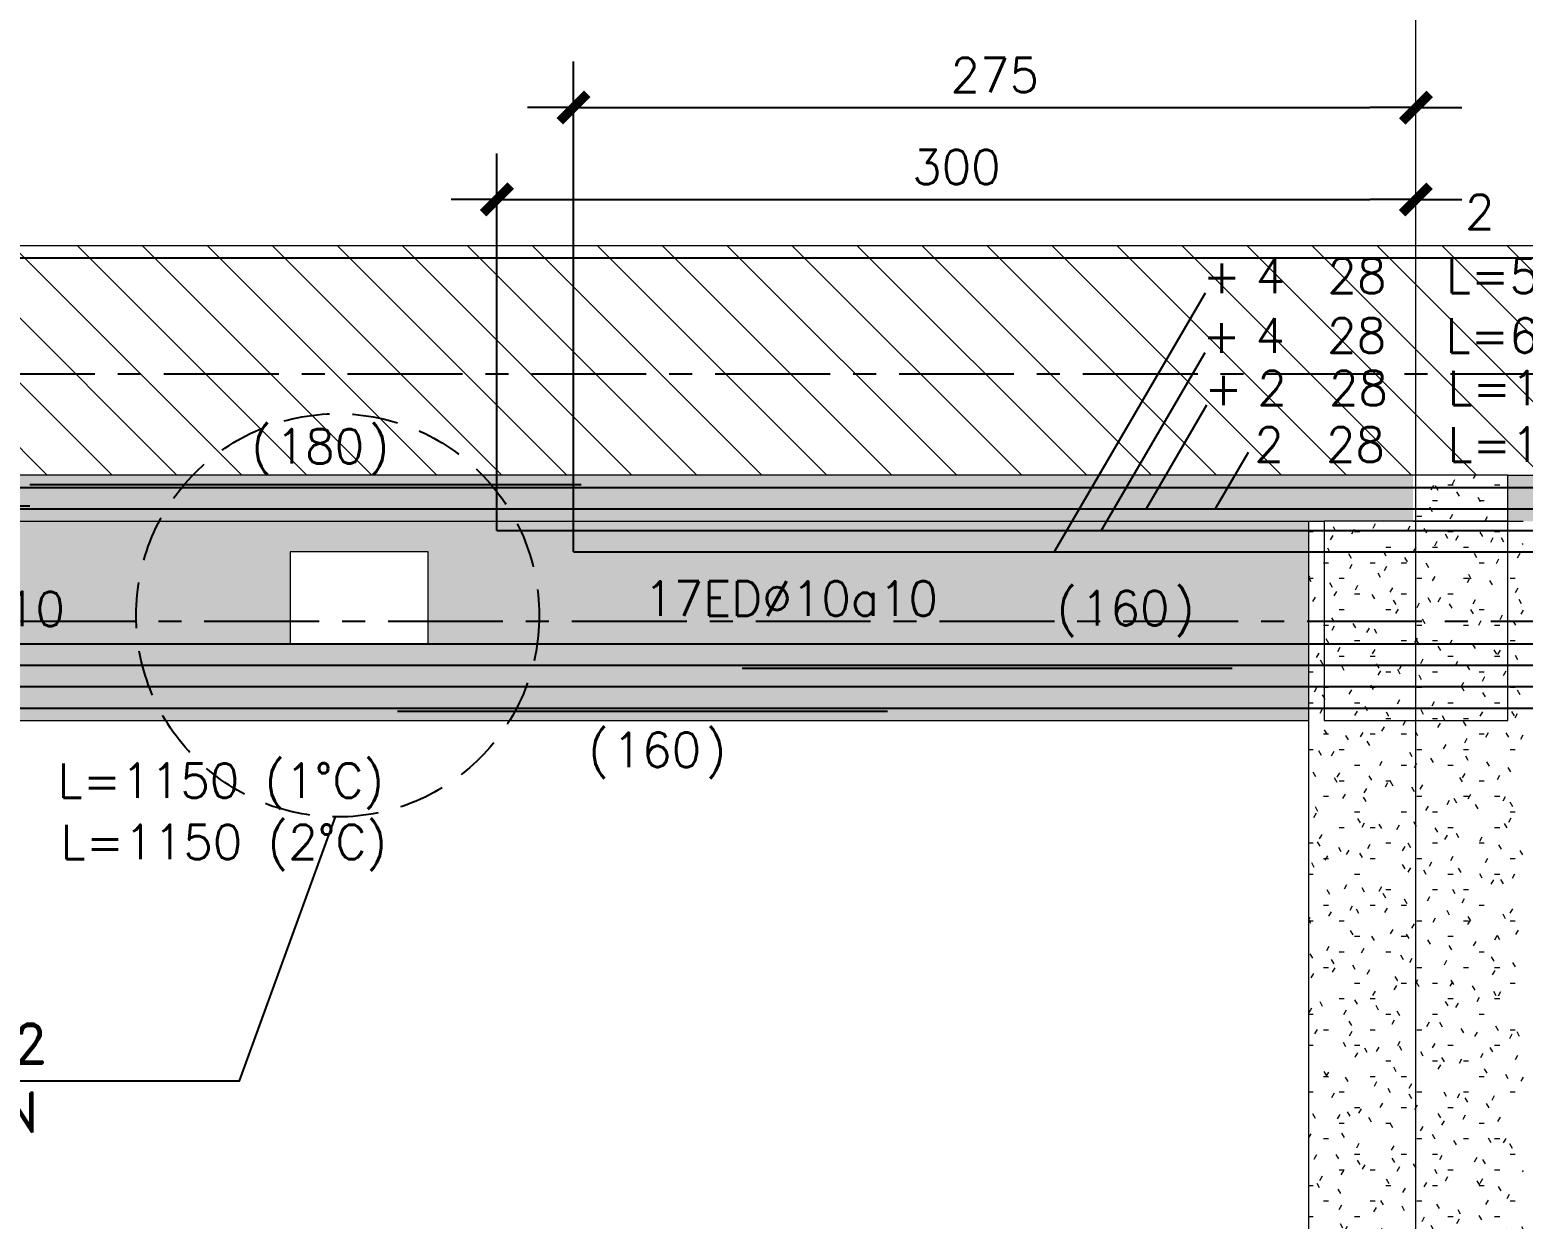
# Model space of a CAD drawing. Extents: x -58 to 5689, y 66 to 4123.
# Drawn here: x 2934.4 to 3421.9, y 3172.4 to 3560.6 of the extents above; entities that cross this region are included whole.
import ezdxf
from ezdxf.enums import TextEntityAlignment as Align
from ezdxf.xclip import XClip

# ---------------------------------------------------------------- set-up
doc = ezdxf.new("R2010")
doc.units = 0
doc.header["$LTSCALE"] = 30
doc.header["$MEASUREMENT"] = 0
doc.header["$XCLIPFRAME"] = 0
for name, pattern in [("EJE3-3'$0$CENTER", [2, 1.25, -0.25, 0.25, -0.25]), ("EJE3-3'$0$DASHED", [0.75, 0.5, -0.25]), ("EJE3-3'$0$RLE-PROYECCION", [0.71438, 0.47625, -0.23813])]:
    doc.linetypes.add(name, pattern=pattern)
doc.layers.get('0').update_dxf_attribs({"linetype": 'CONTINUOUS'})
for name, color, linetype in [("EJE3-3'$0$CORTES", 5, 'CONTINUOUS'), ("EJE3-3'$0$RLA-CONTORNOS", 3, 'CONTINUOUS'), ("EJE3-3'$0$RLA-FE", 7, 'CONTINUOUS'), ("EJE3-3'$0$RLA-TEXTOS-FE", 9, 'CONTINUOUS')]:
    doc.layers.add(name, color=color, linetype=linetype)
doc.layers.add("EJE3-3'$0$RLA-ACHURADO", color=30, linetype="EJE3-3'$0$RLE-PROYECCION", lineweight=15, transparency=0.7)
doc.layers.add("EJE3-3'$0$RLA-CONTORNO", color=30, linetype='CONTINUOUS', lineweight=15)
doc.layers.add("EJE3-3'$0$RLA-EJES", color=1, linetype='CONTINUOUS', lineweight=9)
doc.styles.add("EJE3-3'$0$RomanD", font='romand.shx', dxfattribs={"height": 31.5})
doc.styles.add("EJE3-3'$0$RomanS", font='romans.shx', dxfattribs={"height": 11.25})
doc.dimstyles.new("EJE3-3'$0$ING50", dxfattribs={"dimscale": 50, "dimtxt": 0.27, "dimasz": 0.3, "dimexe": 0, "dimexo": 0, "dimgap": 0.1, "dimtad": 1, "dimdec": 1, "dimzin": 12, "dimdsep": 46, "dimtxsty": "EJE3-3'$0$RomanS", "dimblk": "EJE3-3'$0$TICK1", "dimblk1": "EJE3-3'$0$TICK1", "dimblk2": "EJE3-3'$0$TICK1", "dimcen": 0.09, "dimclrd": 2, "dimclre": 1, "dimclrt": 3, "dimadec": 0, "dimazin": 0, "dimtfac": 1, "dimtdec": 0, "dimtix": 1, "dimtmove": 2, "dimatfit": 3, "dimldrblk": "EJE3-3'$0$TICK1", "dimfxl": 0, "dimfxlon": 1, "dimtolj": 1, "dimtzin": 0, "dimarcsym": 0})
pattern_1 = [(0, (-1824.927, -1302.188), (20.32, 5.08), [1.676, -13.564, 1.676, -13.564, -81.28]), (0, (-1824.927, -1302.188), (20.32, 5.08), [-30.48, 1.676, -28.804, 1.676, -13.564, -35.56]), (0, (-1824.927, -1302.188), (20.32, 5.08), [-76.2, 1.676, -8.484, 1.676, -23.724]), (120, (-1817.307, -1299.648), (-14.559409, 15.057636), [1.676, -13.564, 1.676, -13.564, -81.28]), (120, (-1817.307, -1299.648), (-14.559409, 15.057636), [-30.48, 1.676, -28.804, 1.676, -13.564, -35.56]), (120, (-1817.307, -1299.648), (-14.559409, 15.057636), [-76.2, 1.676, -8.484, 1.676, -23.724]), (240, (-1814.767, -1289.488), (-5.760591, -20.137636), [1.676, -13.564, 1.676, -13.564, -81.28]), (240, (-1814.767, -1289.488), (-5.760591, -20.137636), [-30.48, 1.676, -28.804, 1.676, -13.564, -35.56]), (240, (-1814.767, -1289.488), (-5.760591, -20.137636), [-76.2, 1.676, -8.484, 1.676, -23.724])]
pattern_2 = [(0, (-1824.926, -1302.188), (20.32, 5.08), [1.676, -13.564, 1.676, -13.564, -81.28]), (0, (-1824.926, -1302.188), (20.32, 5.08), [-30.48, 1.676, -28.804, 1.676, -13.564, -35.56]), (0, (-1824.926, -1302.188), (20.32, 5.08), [-76.2, 1.676, -8.484, 1.676, -23.724]), (120, (-1817.306, -1299.648), (-14.559409, 15.057636), [1.676, -13.564, 1.676, -13.564, -81.28]), (120, (-1817.306, -1299.648), (-14.559409, 15.057636), [-30.48, 1.676, -28.804, 1.676, -13.564, -35.56]), (120, (-1817.306, -1299.648), (-14.559409, 15.057636), [-76.2, 1.676, -8.484, 1.676, -23.724]), (240, (-1814.766, -1289.488), (-5.760591, -20.137636), [1.676, -13.564, 1.676, -13.564, -81.28]), (240, (-1814.766, -1289.488), (-5.760591, -20.137636), [-30.48, 1.676, -28.804, 1.676, -13.564, -35.56]), (240, (-1814.766, -1289.488), (-5.760591, -20.137636), [-76.2, 1.676, -8.484, 1.676, -23.724])]
pattern_3 = [(315, (-1824.927, -1302.188), (10.6066, 10.6066), [])]

# ---------------------------------------------------------------- blocks, each defined once
blk = doc.blocks.new('*U181')
at = {"layer": "EJE3-3'$0$RLA-FE"}
for p, q in [((0, 0), (1118.21, 0)), ((1118.21, 0), (1168.21, 0)), ((1168.21, 0), (1200, 0)), ((1200, 0), (1200, 0))]:
    blk.add_line(p, q, dxfattribs=at)
at = {"layer": "EJE3-3'$0$RLA-FE", "color": 3, "style": "EJE3-3'$0$RomanS", "flags": 8}
for tag, p in [('F=', (388.66, 9.32)), ('NUM', (403.07, 9.32))]:
    blk.add_attdef(tag, text='', height=11.25, dxfattribs=at).set_placement(p, align=Align.RIGHT)
at = {"layer": "EJE3-3'$0$RLA-FE", "color": 3, "style": "EJE3-3'$0$RomanS"}
for tag, p, flags in [('PHI', (406.97, 9.54), 14), ('DIAM', (416.82, 9.32), 12), ('MINUS', (438.84, 9.32), 13), ('MARK', (452.23, 9.32), 13), ('TEXTO_FE1', (455.53, 9.32), 8), ('TEXTO_FE2', (523.06, 9.34), 8), ('TIPO', (598.8, -75.78), 13), ('NVECES', (584.93, -94.72), 13), ('NUMFE', (588.86, -114.48), 13), ('CAPA', (597.06, -133.6), 13), ('DESPLAZA', (278.34, -151.59), 13), ('ESPACIO', (284.39, -169.95), 13), ('CANT', (298.23, -188.75), 13)]:
    blk.add_attdef(tag, p, '', height=11.25, dxfattribs=dict(at, flags=flags))
blk = doc.blocks.new('*U194')
at = {"layer": "EJE3-3'$0$RLA-FE"}
for q in [(0, 0), (1068.21, 0)]:
    blk.add_line((0, 0), q, dxfattribs=at)
at = {"layer": "EJE3-3'$0$RLA-FE", "color": 3, "style": "EJE3-3'$0$RomanS", "flags": 8}
for tag, p in [('F=', (394.97, 8.4)), ('NUM', (409.38, 8.4))]:
    blk.add_attdef(tag, text='', height=11.25, dxfattribs=at).set_placement(p, align=Align.RIGHT)
at = {"layer": "EJE3-3'$0$RLA-FE", "color": 3, "style": "EJE3-3'$0$RomanS"}
for tag, p, flags in [('PHI', (413.27, 8.62), 14), ('DIAM', (423.13, 8.4), 12), ('MINUS', (445.15, 8.4), 13), ('MARK', (458.54, 8.4), 13), ('TEXTO_FE1', (462.8, 8.4), 8), ('TEXTO_FE2', (529.36, 8.42), 8), ('TIPO', (573.8, -75.78), 13), ('NVECES', (559.93, -94.72), 13), ('NUMFE', (563.86, -114.48), 13), ('CAPA', (572.06, -133.6), 13), ('DESPLAZA', (278.34, -151.59), 13), ('ESPACIO', (284.39, -169.95), 13), ('CANT', (298.23, -188.75), 13)]:
    blk.add_attdef(tag, p, '', height=11.25, dxfattribs=dict(at, flags=flags))
blk = doc.blocks.new('*U186')
at = {"layer": "EJE3-3'$0$RLA-FE", "color": 6}
blk.add_line((0, 1), (180, 1), dxfattribs=at)
at = {"layer": "EJE3-3'$0$RLA-FE", "color": 3, "style": "EJE3-3'$0$RomanS", "flags": 8}
for tag, p in [('(', (75.66, 7.84)), (')', (113.99, 7.84)), ('EMP', (94.68, 7.84))]:
    blk.add_attdef(tag, text='', height=11.25, dxfattribs=at).set_placement(p, align=Align.CENTER)
blk = doc.blocks.new('*U182')
at = {"layer": "EJE3-3'$0$RLA-FE"}
for p in [(1168.21, 0), (1200, 0)]:
    blk.add_line(p, (1200, 0), dxfattribs=at)
at = {"layer": "EJE3-3'$0$RLA-FE", "color": 3, "style": "EJE3-3'$0$RomanS", "flags": 8}
for tag, p in [('F=', (568.36, 32.39)), ('NUM', (582.77, 32.39))]:
    blk.add_attdef(tag, text='', height=11.25, dxfattribs=at).set_placement(p, align=Align.RIGHT)
at = {"layer": "EJE3-3'$0$RLA-FE", "color": 3, "style": "EJE3-3'$0$RomanS"}
for tag, p, flags in [('PHI', (586.67, 32.6), 14), ('DIAM', (596.52, 32.39), 12), ('MINUS', (618.54, 32.39), 13), ('MARK', (631.93, 32.39), 13), ('TEXTO_FE1', (635.23, 32.39), 8), ('TEXTO_FE2', (702.76, 32.41), 8), ('TIPO', (598.8, -75.78), 13), ('NVECES', (584.93, -94.72), 13), ('NUMFE', (588.86, -114.48), 13), ('CAPA', (597.06, -133.6), 13), ('DESPLAZA', (278.34, -151.59), 13), ('ESPACIO', (284.39, -169.95), 13), ('CANT', (298.23, -188.75), 13)]:
    blk.add_attdef(tag, p, '', height=11.25, dxfattribs=dict(at, flags=flags))
blk = doc.blocks.new('*U192')
at = {"layer": "EJE3-3'$0$RLA-FE"}
blk.add_line((0, 0), (1068.21, 0), dxfattribs=at)
at = {"layer": "EJE3-3'$0$RLA-FE", "color": 3, "style": "EJE3-3'$0$RomanS", "flags": 8}
for tag, p in [('F=', (575.95, 33.82)), ('NUM', (590.36, 33.82))]:
    blk.add_attdef(tag, text='', height=11.25, dxfattribs=at).set_placement(p, align=Align.RIGHT)
at = {"layer": "EJE3-3'$0$RLA-FE", "color": 3, "style": "EJE3-3'$0$RomanS"}
for tag, p, flags in [('PHI', (594.25, 34.03), 14), ('DIAM', (604.11, 33.82), 12), ('MINUS', (626.13, 33.82), 13), ('MARK', (639.52, 33.82), 13), ('TEXTO_FE1', (642.82, 33.82), 8), ('TEXTO_FE2', (710.34, 33.83), 8), ('TIPO', (573.8, -75.78), 13), ('NVECES', (559.93, -94.72), 13), ('NUMFE', (563.86, -114.48), 13), ('CAPA', (572.06, -133.6), 13), ('DESPLAZA', (278.34, -151.59), 13), ('ESPACIO', (284.39, -169.95), 13), ('CANT', (298.23, -188.75), 13)]:
    blk.add_attdef(tag, p, '', height=11.25, dxfattribs=dict(at, flags=flags))
blk = doc.blocks.new('*U185')
at = {"layer": "EJE3-3'$0$RLA-FE", "color": 6}
blk.add_line((0, 1), (180, 1), dxfattribs=at)
at = {"layer": "EJE3-3'$0$RLA-FE", "color": 3, "style": "EJE3-3'$0$RomanS", "flags": 8}
for tag, p in [('(', (75.66, -17.51)), (')', (113.99, -17.51)), ('EMP', (94.68, -17.51))]:
    blk.add_attdef(tag, text='', height=11.25, dxfattribs=at).set_placement(p, align=Align.CENTER)
blk = doc.blocks.new('*U193')
at = {"layer": "EJE3-3'$0$RLA-FE"}
for q in [(0, 0), (518.21, 0)]:
    blk.add_line((0, 0), q, dxfattribs=at)
at = {"layer": "EJE3-3'$0$RLA-FE", "color": 3, "style": "EJE3-3'$0$RomanS", "flags": 8}
for tag, p in [('F=', (242.83, 57.99)), ('NUM', (257.24, 57.99))]:
    blk.add_attdef(tag, text='', height=11.25, dxfattribs=at).set_placement(p, align=Align.RIGHT)
at = {"layer": "EJE3-3'$0$RLA-FE", "color": 3, "style": "EJE3-3'$0$RomanS"}
for tag, p, flags in [('PHI', (261.13, 58.2), 14), ('DIAM', (270.99, 57.99), 12), ('MINUS', (293.01, 57.99), 13), ('MARK', (306.4, 57.99), 13), ('TEXTO_FE1', (309.7, 57.99), 8), ('TEXTO_FE2', (377.22, 58), 8), ('TIPO', (298.8, -75.78), 13), ('NVECES', (284.93, -94.72), 13), ('NUMFE', (288.86, -114.48), 13), ('CAPA', (297.06, -133.6), 13), ('DESPLAZA', (278.34, -151.59), 13), ('ESPACIO', (284.39, -169.95), 13), ('CANT', (298.23, -188.75), 13)]:
    blk.add_attdef(tag, p, '', height=11.25, dxfattribs=dict(at, flags=flags))
blk = doc.blocks.new("EJE3-3'$0$TICK1")
at = {"color": 2, "const_width": 0.2}
blk.add_lwpolyline([(-0.3, -0.3), (0.3, 0.3)], dxfattribs=at)
at = {"color": 2}
for points in [[(0, 0), (-1, 0)], [(0, 0), (1, 0)]]:
    blk.add_lwpolyline(points, dxfattribs=at)
blk = doc.blocks.new('*D149')
at = {"layer": "EJE3-3'$0$RLA-FE", "color": 2, "lineweight": -2, "transparency": 16777216}
blk.add_line((320.48, 1273), (590.48, 1273), dxfattribs=at)
at = {"layer": "EJE3-3'$0$RLA-FE", "color": 2, "lineweight": -2, "transparency": 16777216, "xscale": 15, "yscale": 15, "zscale": 15, "rotation": 180}
blk.add_blockref("EJE3-3'$0$TICK1", (305.48, 1273), dxfattribs=at)
at = {"layer": "EJE3-3'$0$RLA-FE", "color": 2, "lineweight": -2, "transparency": 16777216, "xscale": 15, "yscale": 15, "zscale": 15}
blk.add_blockref("EJE3-3'$0$TICK1", (605.48, 1273), dxfattribs=at)
at = {"layer": "EJE3-3'$0$RLA-FE", "color": 3, "transparency": 16777216, "insert": (455.48, 1283.62), "char_height": 11.25, "attachment_point": 5, "style": "EJE3-3'$0$RomanS"}
blk.add_mtext('\\A1;300', dxfattribs=at)
blk = doc.blocks.new('*U195')
at = {"layer": "EJE3-3'$0$RLA-FE"}
for q in [(0, 0), (468.21, 0)]:
    blk.add_line((0, 0), q, dxfattribs=at)
at = {"layer": "EJE3-3'$0$RLA-FE", "color": 3, "style": "EJE3-3'$0$RomanS", "flags": 8}
for tag, p in [('F=', (217.93, 84.45)), ('NUM', (232.34, 84.45))]:
    blk.add_attdef(tag, text='', height=11.25, dxfattribs=at).set_placement(p, align=Align.RIGHT)
at = {"layer": "EJE3-3'$0$RLA-FE", "color": 3, "style": "EJE3-3'$0$RomanS"}
for tag, p, flags in [('PHI', (236.24, 84.67), 14), ('DIAM', (246.09, 84.45), 12), ('MINUS', (268.11, 84.45), 13), ('MARK', (281.5, 84.45), 13), ('TEXTO_FE1', (284.8, 84.45), 8), ('TEXTO_FE2', (352.33, 84.47), 8), ('TIPO', (273.8, -75.78), 13), ('NVECES', (259.93, -94.72), 13), ('NUMFE', (263.86, -114.48), 13), ('CAPA', (272.06, -133.6), 13), ('DESPLAZA', (278.34, -151.59), 13), ('ESPACIO', (284.39, -169.95), 13), ('CANT', (298.23, -188.75), 13)]:
    blk.add_attdef(tag, p, '', height=11.25, dxfattribs=dict(at, flags=flags))
blk = doc.blocks.new('*D150')
at = {"layer": "EJE3-3'$0$RLA-FE", "color": 2, "lineweight": -2, "transparency": 16777216}
blk.add_line((345.48, 1303), (590.48, 1303), dxfattribs=at)
at = {"layer": "EJE3-3'$0$RLA-FE", "color": 2, "lineweight": -2, "transparency": 16777216, "xscale": 15, "yscale": 15, "zscale": 15, "rotation": 180}
blk.add_blockref("EJE3-3'$0$TICK1", (330.48, 1303), dxfattribs=at)
at = {"layer": "EJE3-3'$0$RLA-FE", "color": 2, "lineweight": -2, "transparency": 16777216, "xscale": 15, "yscale": 15, "zscale": 15}
blk.add_blockref("EJE3-3'$0$TICK1", (605.48, 1303), dxfattribs=at)
at = {"layer": "EJE3-3'$0$RLA-FE", "color": 3, "transparency": 16777216, "insert": (467.98, 1313.62), "char_height": 11.25, "attachment_point": 5, "style": "EJE3-3'$0$RomanS"}
blk.add_mtext('\\A1;275', dxfattribs=at)
blk = doc.blocks.new('*U178')
at = {"layer": "EJE3-3'$0$RLA-FE"}
for p, q in [((0, 0), (1068.21, 0)), ((1068.21, 0), (1118.21, 0)), ((1118.21, 0), (1150, 0)), ((1150, 0), (1150, 0))]:
    blk.add_line(p, q, dxfattribs=at)
at = {"layer": "EJE3-3'$0$RLA-FE", "color": 3, "style": "EJE3-3'$0$RomanS", "flags": 8}
for tag, p in [('F=', (393.77, -39.97)), ('NUM', (408.18, -39.97))]:
    blk.add_attdef(tag, text='', height=11.25, dxfattribs=at).set_placement(p, align=Align.RIGHT)
at = {"layer": "EJE3-3'$0$RLA-FE", "color": 3, "style": "EJE3-3'$0$RomanS"}
for tag, p, flags in [('PHI', (412.08, -39.76), 12), ('DIAM', (421.93, -39.97), 12), ('MINUS', (443.95, -39.97), 13), ('MARK', (457.34, -39.97), 13), ('TEXTO_FE1', (460.64, -39.97), 8), ('TEXTO_FE2', (528.17, -39.95), 8), ('TIPO', (573.8, -57.92), 13), ('NVECES', (559.93, -76.86), 13), ('NUMFE', (563.86, -96.62), 13), ('CAPA', (572.06, -115.74), 13), ('DESPLAZA', (277.18, -134.17), 13), ('ESPACIO', (283.22, -152.53), 13), ('CANT', (297.06, -171.33), 13)]:
    blk.add_attdef(tag, p, '', height=11.25, dxfattribs=dict(at, flags=flags))
blk = doc.blocks.new('*U190')
at = {"layer": "EJE3-3'$0$RLA-FE"}
for q in [(0, 0), (1068.21, 0)]:
    blk.add_line((0, 0), q, dxfattribs=at)
at = {"layer": "EJE3-3'$0$RLA-FE", "color": 3, "style": "EJE3-3'$0$RomanS", "flags": 8}
for tag, p in [('F=', (594.6, -19.89)), ('NUM', (609.01, -19.89))]:
    blk.add_attdef(tag, text='', height=11.25, dxfattribs=at).set_placement(p, align=Align.RIGHT)
at = {"layer": "EJE3-3'$0$RLA-FE", "color": 3, "style": "EJE3-3'$0$RomanS"}
for tag, p, flags in [('PHI', (612.91, -19.68), 12), ('DIAM', (622.76, -19.89), 12), ('MINUS', (644.78, -19.89), 13), ('MARK', (658.17, -19.89), 13), ('TEXTO_FE1', (661.48, -19.89), 8), ('TEXTO_FE2', (729, -19.88), 8), ('TIPO', (573.8, -57.92), 13), ('NVECES', (559.93, -76.86), 13), ('NUMFE', (563.86, -96.62), 13), ('CAPA', (572.06, -115.74), 13), ('DESPLAZA', (277.18, -134.17), 13), ('ESPACIO', (283.22, -152.53), 13), ('CANT', (297.06, -171.33), 13)]:
    blk.add_attdef(tag, p, '', height=11.25, dxfattribs=dict(at, flags=flags))
blk = doc.blocks.new('*U71')
at = {"layer": "EJE3-3'$0$RLA-FE", "color": 6}
blk.add_line((0, -1), (160, -1), dxfattribs=at)
at = {"layer": "EJE3-3'$0$RLA-FE", "color": 3, "style": "EJE3-3'$0$RomanS", "flags": 8}
for tag, p in [('(', (65.66, -19.26)), ('EMP', (84.68, -19.26)), (')', (103.99, -19.26))]:
    blk.add_attdef(tag, text='', height=11.25, dxfattribs=at).set_placement(p, align=Align.CENTER)
blk = doc.blocks.new('*U187')
at = {"layer": "EJE3-3'$0$RLA-FE"}
blk.add_line((0, 0), (1068.21, 0), dxfattribs=at)
at = {"layer": "EJE3-3'$0$RLA-FE", "color": 3, "style": "EJE3-3'$0$RomanS", "flags": 8}
for tag, p in [('F=', (422.21, -36.3)), ('NUM', (436.62, -36.3))]:
    blk.add_attdef(tag, text='', height=11.25, dxfattribs=at).set_placement(p, align=Align.RIGHT)
at = {"layer": "EJE3-3'$0$RLA-FE", "color": 3, "style": "EJE3-3'$0$RomanS"}
for tag, p, flags in [('PHI', (440.52, -36.08), 12), ('DIAM', (450.37, -36.3), 12), ('MINUS', (472.39, -36.3), 13), ('MARK', (485.78, -36.3), 13), ('TEXTO_FE1', (489.08, -36.3), 8), ('TEXTO_FE2', (556.6, -36.28), 8), ('TIPO', (573.8, -57.92), 13), ('NVECES', (559.93, -76.86), 13), ('NUMFE', (563.86, -96.62), 13), ('CAPA', (572.06, -115.74), 13), ('DESPLAZA', (277.18, -134.17), 13), ('ESPACIO', (283.22, -152.53), 13), ('CANT', (297.06, -171.33), 13)]:
    blk.add_attdef(tag, p, '', height=11.25, dxfattribs=dict(at, flags=flags))
blk = doc.blocks.new('*U180')
at = {"layer": "EJE3-3'$0$RLA-FE"}
for p, q in [((0, 0), (1118.21, 0)), ((1118.21, 0), (1168.21, 0)), ((1168.21, 0), (1200, 0)), ((1200, 0), (1200, 0))]:
    blk.add_line(p, q, dxfattribs=at)
at = {"layer": "EJE3-3'$0$RLA-FE", "color": 3, "style": "EJE3-3'$0$RomanS"}
for tag, p, flags in [('TIPO', (598.8, -57.92), 13), ('PHI', (350.26, -72.68), 12), ('DIAM', (360.11, -72.89), 12), ('MINUS', (382.13, -72.89), 13), ('MARK', (395.52, -72.89), 13), ('TEXTO_FE1', (398.82, -72.89), 8), ('TEXTO_FE2', (466.34, -72.88), 8), ('NVECES', (584.93, -76.86), 13), ('NUMFE', (588.86, -96.62), 13), ('CAPA', (597.06, -115.74), 13), ('DESPLAZA', (277.18, -134.17), 13), ('ESPACIO', (283.22, -152.53), 13), ('CANT', (297.06, -171.33), 13)]:
    blk.add_attdef(tag, p, '', height=11.25, dxfattribs=dict(at, flags=flags))
at = {"layer": "EJE3-3'$0$RLA-FE", "color": 3, "style": "EJE3-3'$0$RomanS", "flags": 8}
for tag, p in [('F=', (331.95, -72.89)), ('NUM', (346.36, -72.89))]:
    blk.add_attdef(tag, text='', height=11.25, dxfattribs=at).set_placement(p, align=Align.RIGHT)
blk = doc.blocks.new('*U191')
at = {"layer": "EJE3-3'$0$RLA-FE"}
for q in [(0, 0), (1068.21, 0)]:
    blk.add_line((0, 0), q, dxfattribs=at)
at = {"layer": "EJE3-3'$0$RLA-FE", "color": 3, "style": "EJE3-3'$0$RomanS", "flags": 8}
for tag, p in [('F=', (483.44, -55.75)), ('NUM', (497.85, -55.75))]:
    blk.add_attdef(tag, text='', height=11.25, dxfattribs=at).set_placement(p, align=Align.RIGHT)
at = {"layer": "EJE3-3'$0$RLA-FE", "color": 3, "style": "EJE3-3'$0$RomanS"}
for tag, p, flags in [('PHI', (501.74, -55.54), 12), ('DIAM', (511.6, -55.75), 12), ('MINUS', (533.62, -55.75), 13), ('MARK', (547.01, -55.75), 13), ('TEXTO_FE1', (550.31, -55.75), 8), ('TIPO', (573.8, -57.92), 13), ('TEXTO_FE2', (617.83, -55.73), 8), ('NVECES', (559.93, -76.86), 13), ('NUMFE', (563.86, -96.62), 13), ('CAPA', (572.06, -115.74), 13), ('DESPLAZA', (277.18, -134.17), 13), ('ESPACIO', (283.22, -152.53), 13), ('CANT', (297.06, -171.33), 13)]:
    blk.add_attdef(tag, p, '', height=11.25, dxfattribs=dict(at, flags=flags))
blk = doc.blocks.new('*U168')
at = {"layer": "EJE3-3'$0$RLA-FE", "color": 6}
blk.add_line((0, -1), (160, -1), dxfattribs=at)
at = {"layer": "EJE3-3'$0$RLA-FE", "color": 3, "style": "EJE3-3'$0$RomanS", "flags": 8}
for tag, p in [('(', (106.04, 13)), (')', (144.38, 13)), ('EMP', (125.07, 13))]:
    blk.add_attdef(tag, text='', height=11.25, dxfattribs=at).set_placement(p, align=Align.CENTER)
blk = doc.blocks.new('*U188')
at = {"layer": "EJE3-3'$0$RLA-FE"}
blk.add_line((0, 0), (1068.21, 0), dxfattribs=at)
at = {"layer": "EJE3-3'$0$RLA-FE", "color": 3, "style": "EJE3-3'$0$RomanS"}
for tag, p, flags in [('TIPO', (573.8, -57.92), 13), ('PHI', (279, -70.12), 12), ('DIAM', (288.86, -70.33), 12), ('MINUS', (310.88, -70.33), 13), ('MARK', (324.27, -70.33), 13), ('TEXTO_FE1', (327.57, -70.33), 8), ('TEXTO_FE2', (395.09, -70.31), 8), ('NVECES', (559.93, -76.86), 13), ('NUMFE', (563.86, -96.62), 13), ('CAPA', (572.06, -115.74), 13), ('DESPLAZA', (277.18, -134.17), 13), ('ESPACIO', (283.22, -152.53), 13), ('CANT', (297.06, -171.33), 13)]:
    blk.add_attdef(tag, p, '', height=11.25, dxfattribs=dict(at, flags=flags))
at = {"layer": "EJE3-3'$0$RLA-FE", "color": 3, "style": "EJE3-3'$0$RomanS", "flags": 8}
for tag, p in [('F=', (260.7, -70.33)), ('NUM', (275.11, -70.33))]:
    blk.add_attdef(tag, text='', height=11.25, dxfattribs=at).set_placement(p, align=Align.RIGHT)
blk = doc.blocks.new("EJE3-3'$0$A$C77AA4CF1")
at = {"layer": "EJE3-3'$0$CORTES", "color": 1, "linetype": 'Continuous'}
for points in [[(243.25, 38.09), (97.89, 38.09), (66.5, 124.27)], [(196.23, 38.09), (341.58, 38.09), (372.98, 124.27)]]:
    blk.add_lwpolyline(points, dxfattribs=at)
at = {"layer": "EJE3-3'$0$CORTES", "color": 1, "linetype": "EJE3-3'$0$DASHED"}
for centre in [(65.8, 190.07), (373.67, 190.07)]:
    blk.add_circle(centre, 65.8, dxfattribs=at)
at = {"layer": "EJE3-3'$0$CORTES", "color": 3, "style": "EJE3-3'$0$RomanD"}
for s, p in [('VER REF. TIP. 2', (138.54, 43.76)), ('DE PASADA EN', (145.85, 21.23)), ('PLANO Nº002', (153.64, 0))]:
    blk.add_text(s, height=13, dxfattribs=at).set_placement(p)
blk = doc.blocks.new('*U427')
at = {"layer": "EJE3-3'$0$RLA-FE"}
blk.add_line((0, 0), (1118.21, 0), dxfattribs=at)
at = {"layer": "EJE3-3'$0$RLA-FE", "color": 3, "style": "EJE3-3'$0$RomanS", "flags": 8}
for tag, p in [('F=', (833.74, 9.32)), ('NUM', (848.15, 9.32))]:
    blk.add_attdef(tag, text='', height=11.25, dxfattribs=at).set_placement(p, align=Align.RIGHT)
at = {"layer": "EJE3-3'$0$RLA-FE", "color": 3, "style": "EJE3-3'$0$RomanS"}
for tag, p, flags in [('PHI', (852.05, 9.54), 14), ('DIAM', (861.9, 9.32), 12), ('MINUS', (883.92, 9.32), 13), ('MARK', (897.31, 9.32), 13), ('TEXTO_FE1', (900.61, 9.32), 8), ('TEXTO_FE2', (968.13, 9.34), 8), ('TIPO', (598.8, -75.78), 13), ('NVECES', (584.93, -94.72), 13), ('NUMFE', (588.86, -114.48), 13), ('CAPA', (597.06, -133.6), 13), ('DESPLAZA', (278.34, -151.59), 13), ('ESPACIO', (284.39, -169.95), 13), ('CANT', (298.23, -188.75), 13)]:
    blk.add_attdef(tag, p, '', height=11.25, dxfattribs=dict(at, flags=flags))
blk = doc.blocks.new("EJE3-3'")
at = {"layer": "EJE3-3'$0$RLA-ACHURADO"}
h = blk.add_hatch(dxfattribs=at)
h.set_pattern_fill('RLE-N_E__2_ETAPA', color=256, style=0, pattern_type=2)
h.set_pattern_definition(pattern_3)
h.paths.add_polyline_path([(95.48, 1183), (615.48, 1183), (615.48, 1258), (95.48, 1258)], flags=0)
h = blk.add_hatch(dxfattribs=at)
h.set_pattern_fill('RLE-N_E__2_ETAPA', color=256, style=0, pattern_type=2)
h.set_pattern_definition(pattern_3)
h.paths.add_polyline_path([(680.82, 1183), (1115.48, 1183), (1115.48, 1258), (615.48, 1258), (615.48, 1183), (640.48, 1183)], flags=0)
h = blk.add_hatch(dxfattribs=at)
h.set_pattern_fill('SAND - DENSE', color=256, style=0, pattern_type=2)
h.set_pattern_definition(pattern_1)
h.paths.add_polyline_path([(-19.76, 1168), (604.48, 1168), (604.48, 1183), (-393.52, 1183), (-393.52, 1168)], flags=0)
h = blk.add_hatch(dxfattribs=at)
h.set_pattern_fill('SAND - DENSE', color=256, style=0, pattern_type=2)
h.set_pattern_definition(pattern_2)
h.paths.add_polyline_path([(635.48, 1103), (635.48, 1183), (604.48, 1183), (604.48, 1168), (575.48, 1168), (575.48, 1103)], flags=0)
h = blk.add_hatch(dxfattribs=at)
h.set_pattern_fill('SAND - DENSE', color=256, style=0, pattern_type=2)
h.set_pattern_definition(pattern_1)
h.paths.add_polyline_path([(1570.48, 1168), (2135.48, 1168), (2135.48, 1171), (2070.48, 1171), (2070.48, 1183), (635.48, 1183), (635.48, 1168), (1381.4, 1168)], flags=0)
h = blk.add_hatch(dxfattribs=at)
h.set_pattern_fill('SAND - DENSE', color=256, style=0, pattern_type=2)
h.set_pattern_definition(pattern_2)
h.paths.add_polyline_path([(-27.02, 1158), (-27.02, 1128), (-72.02, 1128), (-72.02, 1158)])
h.paths.add_polyline_path([(-359.52, 1103), (570.48, 1103), (570.48, 1168), (-359.52, 1168)])
h.paths.add_polyline_path([(237.98, 1128), (237.98, 1158), (282.98, 1158), (282.98, 1128)])
h = blk.add_hatch(dxfattribs=at)
h.set_pattern_fill('SAND - DENSE', color=256, style=0, pattern_type=2)
h.set_pattern_definition(pattern_1)
h.paths.add_polyline_path([(635.48, 787), (640.48, 787), (640.48, 1168), (635.48, 1168), (635.48, 1103), (575.48, 1103), (575.48, 1168), (570.48, 1168), (570.48, 787)], flags=0)
at = {"color": 1, "linetype": "EJE3-3'$0$CENTER"}
blk.add_lwpolyline([(-1483.27, 1216.05), (2167.44, 1216.05, -0.414214), (2187.44, 1196.05), (2187.44, 1155.29, -0.414214), (2167.44, 1135.29), (-1483.27, 1135.29, -0.414214), (-1503.27, 1155.29), (-1503.27, 1196.05, -0.414214)], format="xyb", close=True, dxfattribs=at)
at = {"layer": "EJE3-3'$0$RLA-CONTORNO"}
for p, q in [((95.48, 1258), (615.48, 1258)), ((615.48, 1258), (1115.48, 1258)), ((604.48, 1183), (-393.52, 1183)), ((635.48, 1183), (604.48, 1183)), ((635.48, 1183), (2070.48, 1183)), ((635.48, 1103), (635.48, 1183)), ((-364.52, 1168), (575.48, 1168)), ((570.48, 787), (570.48, 1168)), ((575.48, 1168), (575.48, 1103)), ((604.48, 1168), (575.49, 1168)), ((604.49, 1168), (640.48, 1168)), ((635.48, 1168), (604.49, 1168)), ((-359.52, 1103), (570.48, 1103)), ((575.48, 1103), (635.48, 1103))]:
    blk.add_line(p, q, dxfattribs=at)
blk.add_lwpolyline([(237.98, 1128), (282.98, 1128), (282.98, 1158), (237.98, 1158)], close=True, dxfattribs=at)
at = {"layer": "EJE3-3'$0$RLA-CONTORNOS", "color": 2}
for p, q in [((536.63, 1242.45), (487.42, 1158)), ((536.52, 1222.99), (502.73, 1165)), ((537.14, 1205.82), (517.44, 1172)), ((550.69, 1190.38), (539.98, 1172))]:
    blk.add_line(p, q, dxfattribs=at)
at = {"layer": "EJE3-3'$0$RLA-EJES"}
blk.add_line((605.48, -623.27), (605.48, 1463), dxfattribs=at)
at = {"layer": "EJE3-3'$0$RLA-FE", "color": 1}
for p, q in [((330.48, 1158), (330.48, 1318)), ((305.48, 1165), (305.48, 1288))]:
    blk.add_line(p, q, dxfattribs=at)
at = {"layer": "EJE3-3'$0$RLA-FE"}
ref = blk.add_blockref('*U427', (-217.02, 1254), dxfattribs=at)
ref.add_attrib('NUM', '2', dxfattribs={"color": 3, "height": 11.25, "style": "EJE3-3'$0$RomanS"}).set_placement((631.13, 1263.32), align=Align.RIGHT)
ref = blk.add_blockref('*U195', (330.48, 1158), dxfattribs=at)
ref.add_attrib('DIAM', '28', (576.57, 1242.45), dxfattribs={"color": 3, "height": 11.25, "style": "EJE3-3'$0$RomanS"})
ref.add_attrib('NUM', '4', dxfattribs={"color": 3, "height": 11.25, "style": "EJE3-3'$0$RomanS"}).set_placement((562.82, 1242.45), align=Align.RIGHT)
ref.add_attrib('TEXTO_FE1', 'L=550', (615.28, 1242.45), dxfattribs={"color": 3, "height": 11.25, "style": "EJE3-3'$0$RomanS"})
ref.add_attrib('F=', '+', dxfattribs={"color": 3, "height": 11.25, "style": "EJE3-3'$0$RomanS"}).set_placement((548.41, 1242.45), align=Align.RIGHT)
ref = blk.add_blockref('*U193', (305.48, 1165), dxfattribs=at)
ref.add_attrib('DIAM', '28', (576.47, 1222.99), dxfattribs={"color": 3, "height": 11.25, "style": "EJE3-3'$0$RomanS"})
ref.add_attrib('NUM', '4', dxfattribs={"color": 3, "height": 11.25, "style": "EJE3-3'$0$RomanS"}).set_placement((562.72, 1222.99), align=Align.RIGHT)
ref.add_attrib('TEXTO_FE1', 'L=600', (615.18, 1222.99), dxfattribs={"color": 3, "height": 11.25, "style": "EJE3-3'$0$RomanS"})
ref.add_attrib('F=', '+', dxfattribs={"color": 3, "height": 11.25, "style": "EJE3-3'$0$RomanS"}).set_placement((548.31, 1222.99), align=Align.RIGHT)
ref = blk.add_blockref('*U192', (-27.02, 1172), dxfattribs=at)
ref.add_attrib('DIAM', '28', (577.09, 1205.82), dxfattribs={"color": 3, "height": 11.25, "style": "EJE3-3'$0$RomanS"})
ref.add_attrib('NUM', '2', dxfattribs={"color": 3, "height": 11.25, "style": "EJE3-3'$0$RomanS"}).set_placement((563.34, 1205.82), align=Align.RIGHT)
ref.add_attrib('TEXTO_FE1', 'L=1150', (615.8, 1205.82), dxfattribs={"color": 3, "height": 11.25, "style": "EJE3-3'$0$RomanS"})
ref.add_attrib('F=', '+', dxfattribs={"color": 3, "height": 11.25, "style": "EJE3-3'$0$RomanS"}).set_placement((548.93, 1205.82), align=Align.RIGHT)
for name, p in [('*U182', (-1047.02, 1172)), ('*U181', (-867.02, 1179)), ('*U180', (-654.52, 1121)), ('*U191', (385.48, 1121)), ('*U178', (-717.02, 1107)), ('*U190', (272.98, 1107))]:
    blk.add_blockref(name, p, dxfattribs=at)
ref = blk.add_blockref('*U186', (152.98, 1179), dxfattribs=at)
ref.add_attrib('EMP', '180', dxfattribs={"color": 3, "height": 11.25, "style": "EJE3-3'$0$RomanS"}).set_placement((247.66, 1186.84), align=Align.CENTER)
ref.add_attrib('(', '(', dxfattribs={"color": 3, "height": 11.25, "style": "EJE3-3'$0$RomanS"}).set_placement((228.64, 1186.84), align=Align.CENTER)
ref.add_attrib(')', ')', dxfattribs={"color": 3, "height": 11.25, "style": "EJE3-3'$0$RomanS"}).set_placement((266.98, 1186.84), align=Align.CENTER)
ref = blk.add_blockref('*U194', (152.98, 1179), dxfattribs=at)
ref.add_attrib('DIAM', '28', (576.11, 1187.4), dxfattribs={"color": 3, "height": 11.25, "style": "EJE3-3'$0$RomanS"})
ref.add_attrib('NUM', '2', dxfattribs={"color": 3, "height": 11.25, "style": "EJE3-3'$0$RomanS"}).set_placement((562.36, 1187.4), align=Align.RIGHT)
ref.add_attrib('TEXTO_FE1', 'L=1150', (615.78, 1187.4), dxfattribs={"color": 3, "height": 11.25, "style": "EJE3-3'$0$RomanS"})
ref = blk.add_blockref('*U185', (-27.02, 1172), dxfattribs=at)
ref.add_attrib('EMP', '180', dxfattribs={"color": 3, "height": 11.25, "style": "EJE3-3'$0$RomanS"}).set_placement((67.66, 1154.49), align=Align.CENTER)
ref.add_attrib('(', '(', dxfattribs={"color": 3, "height": 11.25, "style": "EJE3-3'$0$RomanS"}).set_placement((48.64, 1154.49), align=Align.CENTER)
ref.add_attrib(')', ')', dxfattribs={"color": 3, "height": 11.25, "style": "EJE3-3'$0$RomanS"}).set_placement((86.98, 1154.49), align=Align.CENTER)
ref = blk.add_blockref('*U168', (385.48, 1121), dxfattribs=at)
ref.add_attrib('EMP', '160', dxfattribs={"color": 3, "height": 11.25, "style": "EJE3-3'$0$RomanS"}).set_placement((510.55, 1134), align=Align.CENTER)
ref.add_attrib('(', '(', dxfattribs={"color": 3, "height": 11.25, "style": "EJE3-3'$0$RomanS"}).set_placement((491.52, 1134), align=Align.CENTER)
ref.add_attrib(')', ')', dxfattribs={"color": 3, "height": 11.25, "style": "EJE3-3'$0$RomanS"}).set_placement((529.86, 1134), align=Align.CENTER)
ref = blk.add_blockref('*U188', (-164.52, 1128), dxfattribs=at)
ref.add_attrib('TEXTO_FE1', 'L=1150', (163.05, 1057.67), dxfattribs={"color": 3, "height": 11.25, "style": "EJE3-3'$0$RomanS"})
ref.add_attrib('TEXTO_FE2', '(2°C)', (230.57, 1057.69), dxfattribs={"color": 3, "height": 11.25, "style": "EJE3-3'$0$RomanS"})
ref = blk.add_blockref('*U187', (-327.02, 1114), dxfattribs=at)
ref.add_attrib('TEXTO_FE1', 'L=1150', (162.06, 1077.7), dxfattribs={"color": 3, "height": 11.25, "style": "EJE3-3'$0$RomanS"})
ref.add_attrib('TEXTO_FE2', '(1°C)', (229.58, 1077.72), dxfattribs={"color": 3, "height": 11.25, "style": "EJE3-3'$0$RomanS"})
ref = blk.add_blockref('*U71', (272.98, 1107), dxfattribs=at)
ref.add_attrib('EMP', '160', dxfattribs={"color": 3, "height": 11.25, "style": "EJE3-3'$0$RomanS"}).set_placement((357.66, 1087.74), align=Align.CENTER)
ref.add_attrib('(', '(', dxfattribs={"color": 3, "height": 11.25, "style": "EJE3-3'$0$RomanS"}).set_placement((338.64, 1087.74), align=Align.CENTER)
ref.add_attrib(')', ')', dxfattribs={"color": 3, "height": 11.25, "style": "EJE3-3'$0$RomanS"}).set_placement((376.98, 1087.74), align=Align.CENTER)
at = {"layer": "EJE3-3'$0$RLA-TEXTOS-FE"}
blk.add_blockref("EJE3-3'$0$A$C77AA4CF1", (-120.21, 947.21), dxfattribs=at)
at = {"layer": "EJE3-3'$0$RLA-TEXTOS-FE", "color": 9, "style": "EJE3-3'$0$RomanS"}
for s, p in [('17ED%%C10a10', (401.48, 1137.13)), ('L:3+3%%C10', (127.59, 1133.73))]:
    blk.add_text(s, height=11.25, dxfattribs=at).set_placement(p, align=Align.CENTER)
at = {"layer": "EJE3-3'$0$RLA-FE"}
for p1, p2, distance, picture, middle in [((330.48, 1158), (605.48, 1158), 145, '*D150', (467.98, 1313.62)), ((305.48, 1165), (605.48, 1165), 108, '*D149', (455.48, 1283.62))]:
    dim = blk.add_aligned_dim(p1=p1, p2=p2, distance=distance, dimstyle="EJE3-3'$0$ING50", dxfattribs=at)
    dim.commit()
    dim.dimension.update_dxf_attribs({"geometry": picture, "text_midpoint": middle})

msp = doc.modelspace()

# ---------------------------------------------------------------- block references
ref = msp.add_blockref("EJE3-3'", (2781.39, 2232.23))
XClip(ref).set_block_clipping_path([(-2788.1086663077, -1277.6573373718), (2905.5071213075, 1601.8318238069)])

doc.saveas('drawing.dxf')
